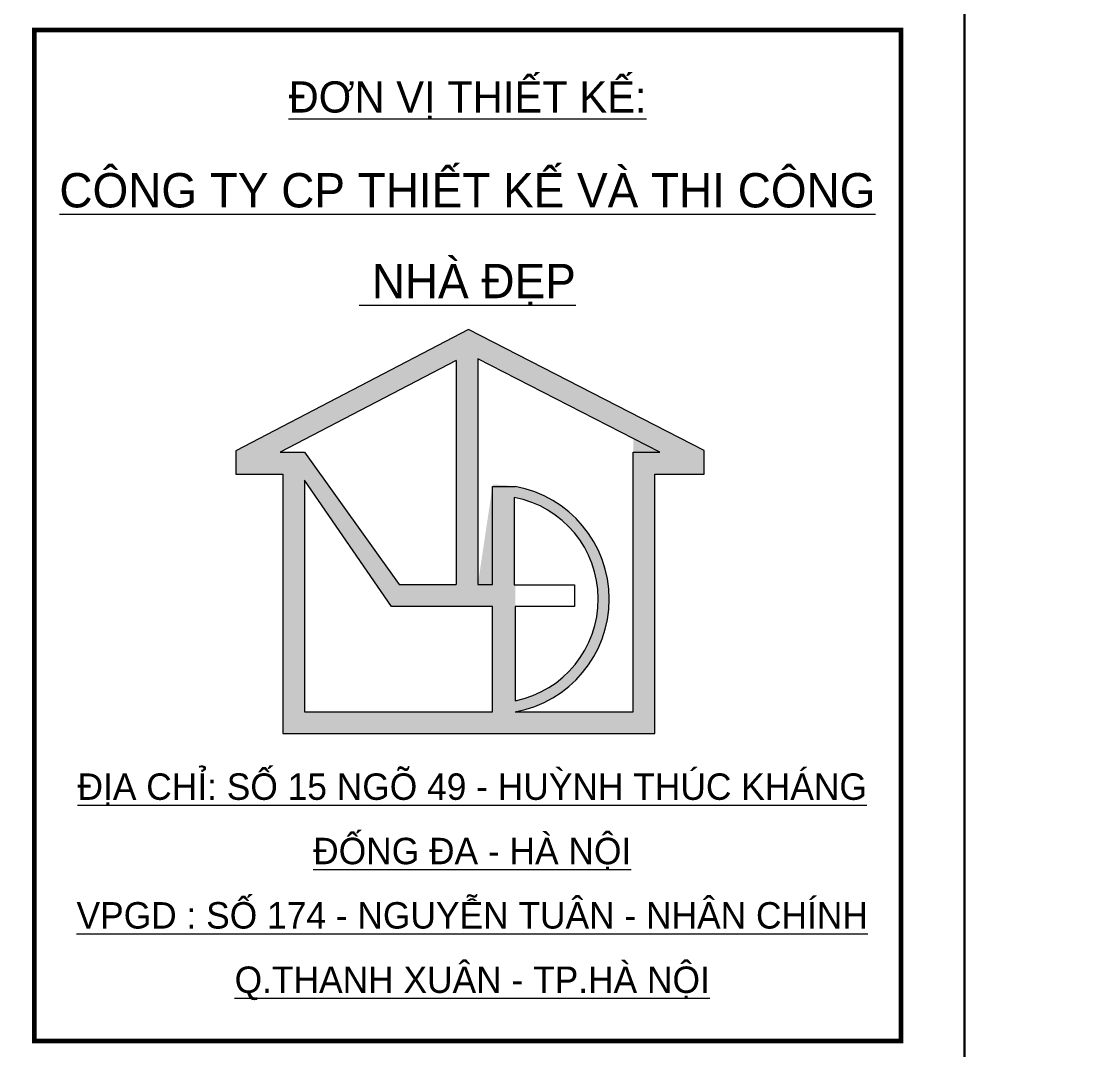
# Model space of a CAD drawing. Header units: inches. Extents: x 274208 to 641690, y -81912 to 129129.
# Drawn here: x 526611 to 528144, y 23482 to 24965 of the extents above; entities that cross this region are included whole.
import ezdxf
from ezdxf.enums import TextEntityAlignment as Align

# ---------------------------------------------------------------- set-up
doc = ezdxf.new("R2010")
doc.units = ezdxf.units.IN
doc.header["$MEASUREMENT"] = 0
for name, color, linetype, lineweight in [('05.Text', 253, 'Continuous', 18), ('11.Khung bo', 32, 'Continuous', 50), ('12.Khung', 36, 'Continuous', 25)]:
    doc.layers.add(name, color=color, linetype=linetype, lineweight=lineweight)
doc.layers.add('Tpl_Bound', color=1, linetype='Continuous', plot=False)
doc.styles.add('VnAvantH', font='')
doc.styles.get('VnAvantH').set_extended_font_data('.VnAvantH')

# ---------------------------------------------------------------- blocks, each defined once
blk = doc.blocks.new('100')
at = {"layer": '05.Text'}
h = blk.add_hatch(color=3, dxfattribs=at)
h.paths.add_polyline_path([(1897374.8, -927367.2), (1897374.8, -927500.9), (1897645.9, -927500.9), (1897645.9, -928997.7), (1898856.2, -928997.7), (1899793.6, -928997.7), (1899793.6, -927501.1), (1900077.5, -927501.1), (1900077.5, -927366), (1898717.4, -926668)])
h.paths.add_polyline_path([(1898771.8, -928138.1), (1898857.8, -927562.3, -0.921492), (1898987.4, -928872.3), (1899668.1, -928872.3), (1899668.1, -927296.9), (1898771.8, -926836.9)], flags=16)
h.paths.add_polyline_path([(1898646.3, -926846.5), (1898646.3, -928138), (1898318.2, -928138), (1897771.4, -927375.4), (1897630.6, -927375.4)], flags=16)
h.paths.add_polyline_path([(1898981.8, -927635.7, -0.822042), (1898987.4, -928808.4), (1898987.4, -928139.2), (1898981.8, -928139.2)], flags=16)
h.paths.add_polyline_path([(1897771.4, -927537.1), (1898273, -928264.7), (1898856.2, -928264.7), (1898856.2, -928872.3), (1897771.4, -928872.3)], flags=16)
for p, q in [((1898717.4, -926668), (1897374.8, -927367.2)), ((1900077.5, -927366), (1898717.4, -926668)), ((1898646.3, -926846.5), (1897630.6, -927375.4)), ((1898646.3, -926846.5), (1898646.3, -928138)), ((1899821.5, -927375.6), (1898771.8, -926836.9)), ((1898771.8, -926836.9), (1898771.8, -928138.1)), ((1897374.8, -927367.2), (1897374.8, -927500.9)), ((1897630.6, -927375.4), (1897771.4, -927375.4)), ((1897771.4, -927375.4), (1897771.4, -927375.4)), ((1897771.4, -927375.4), (1898318.2, -928138)), ((1899668.1, -928872.3), (1899668.1, -927375.6)), ((1899668.1, -927375.6), (1899821.5, -927375.6)), ((1900077.5, -927501.1), (1900077.5, -927366)), ((1897374.8, -927500.9), (1897645.9, -927500.9)), ((1897645.9, -927500.9), (1897645.9, -928997.7)), ((1899793.6, -928997.7), (1899793.6, -927501.1)), ((1899793.6, -927501.1), (1900077.5, -927501.1)), ((1897771.4, -927537.1), (1897771.4, -928872.3)), ((1898273, -928264.7), (1897771.4, -927537.1)), ((1898856.2, -928138.1), (1898856.2, -927572.9)), ((1898856.2, -928138.1), (1898856.2, -927572.9)), ((1898856.2, -927572.9), (1898987.4, -927572.9)), ((1898981.8, -927635.7), (1898981.8, -928139.2)), ((1898318.2, -928138), (1898646.3, -928138)), ((1898771.8, -928138.1), (1898856.2, -928138.1)), ((1898981.8, -928139.2), (1899329.5, -928139.2)), ((1899329.5, -928139.2), (1899329.5, -928264.7)), ((1898856.2, -928264.7), (1898273, -928264.7)), ((1898856.2, -928872.3), (1898856.2, -928264.7)), ((1899329.5, -928264.7), (1898987.4, -928264.7)), ((1898987.4, -928264.7), (1898987.4, -928808.4)), ((1897771.4, -928872.3), (1898856.2, -928872.3)), ((1898987.4, -928872.3), (1899668.1, -928872.3)), ((1897645.9, -928997.7), (1898856.2, -928997.7)), ((1898856.2, -928997.7), (1899793.6, -928997.7))]:
    blk.add_line(p, q, dxfattribs=at)
for radius, start, end in [(660.4, 280.33157, 79.66843), (597.7, 281.42979, 79.11639)]:
    blk.add_arc((1898869, -928222.6), radius, start, end, dxfattribs=at)
at = {"layer": '11.Khung bo', "const_width": 26.7}
blk.add_lwpolyline([(1896212.6, -930771.1), (1901212.6, -930771.1), (1901212.6, -924940), (1896212.6, -924940)], close=True, dxfattribs=at)
at = {"layer": '12.Khung', "color": 1}
blk.add_lwpolyline([(1901579.2, -945939.8), (1901579.2, -916240.1), (1859579.6, -916240.1), (1859579.6, -945939.8)], close=True, dxfattribs=at)
at = {"layer": '05.Text', "style": 'VnAvantH'}
for s, height, p in [('%%U®¬n vÞ thiÕt kÕ:', 179.998, (1898712.6, -925416.4)), ('%%Uc«ng ty cp thiÕt kÕ vµ thi c«ng', 197.998, (1898711.5, -925963.6)), ('%%U nhµ ®Ñp', 197.998, (1898711.5, -926487.1)), ('%%U®Þa chØ: sè 15 ngâ 49 - huúnh thóc kh¸ng', 152.459, (1898739.3, -929380)), ('%%U®èng ®a - hµ néi', 152.459, (1898739.3, -929751.2)), ('%%Uvpgd : sè 174 - nguyÔn tu©n - nh©n chÝnh', 152.459, (1898739.3, -930122.3)), ('%%Uq.thanh xu©n - tp.hµ néi', 152.459, (1898739.3, -930493.5))]:
    blk.add_text(s, height=height, dxfattribs=at).set_placement(p, align=Align.CENTER)

msp = doc.modelspace()

# ---------------------------------------------------------------- linework, layer by layer
at = {"layer": 'Tpl_Bound', "color": 1}
for points in [[(517471.7, 19702.4), (517471.7, 27127.3), (527971.6, 27127.3), (527971.6, 19702.4)], [(527971.6, 19702.4), (527971.6, 27127.3), (538471.5, 27127.3), (538471.5, 19702.4)]]:
    msp.add_lwpolyline(points, close=True, dxfattribs=at)

# ---------------------------------------------------------------- block references
at = {"layer": '05.Text', "xscale": 0.25, "yscale": 0.25, "zscale": 0.25}
for p in [(52576.8, 256187.3), (63076.7, 256187.3)]:
    msp.add_blockref('100', p, dxfattribs=at)

doc.saveas('drawing.dxf')
